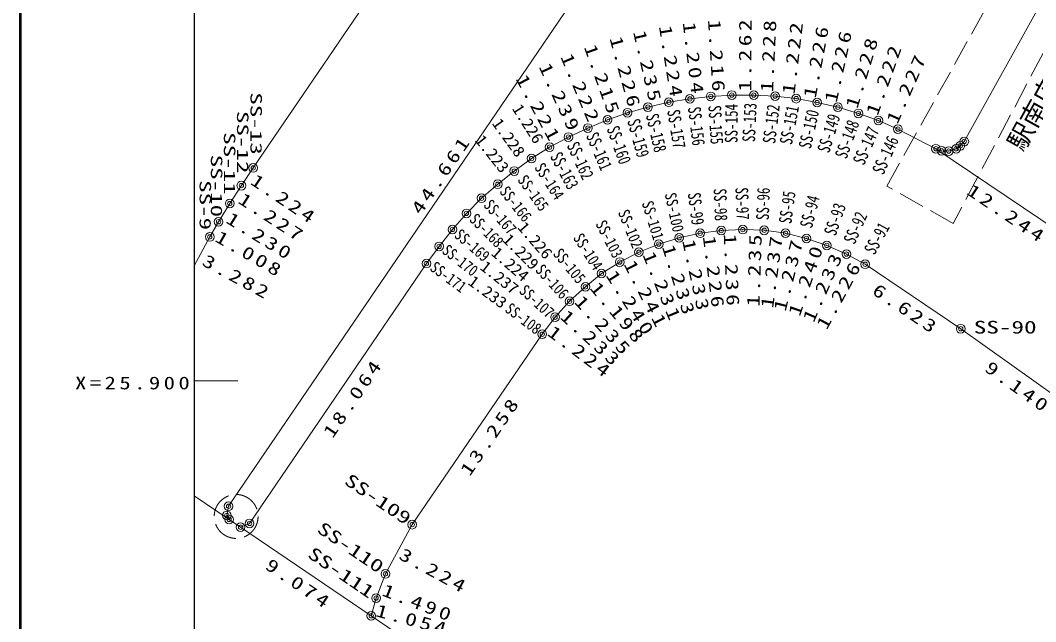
# Model space of a CAD drawing. Units: millimetres at full size, sheet at 1:500; details may follow other scales. Extents: x 56386042 to 56854500, y 25771750 to 26117216.
# Drawn here: x 56390000 to 56448392, y 25886160 to 25920719 of the extents above; entities that cross this region are included whole.
import ezdxf
from ezdxf.enums import TextEntityAlignment as Align

# ---------------------------------------------------------------- set-up
doc = ezdxf.new("R2010")
doc.units = ezdxf.units.MM
doc.header["$LTSCALE"] = 500
doc.header["$PDMODE"] = 32
doc.header["$PDSIZE"] = 250
doc.linetypes.add('USER1', pattern=[4, 3, -1])
doc.layers.add('レイヤ1', color=7, linetype='Continuous', lineweight=13)
doc.styles.add('ＭＳ ゴシック', font='')
doc.styles.get('ＭＳ ゴシック').set_extended_font_data('MS Gothic')

msp = doc.modelspace()

# ---------------------------------------------------------------- linework, layer by layer
at = {"layer": 'レイヤ1', "lineweight": 50}
msp.add_line((56390000, 26110000), (56390000, 25790000), dxfattribs=at)
at = {"layer": 'レイヤ1', "lineweight": 25}
msp.add_line((56400000, 26100000), (56400000, 25800000), dxfattribs=at)
at = {"layer": 'レイヤ1'}
for p, q in [((56403394, 25912233), (56417539, 25933025)), ((56427114, 25929707), (56401976, 25892793)), ((56444288, 25913759), (56449912, 25923903)), ((56428508, 25916204), (56429703, 25916349)), ((56429703, 25916349), (56430917, 25916426)), ((56430917, 25916426), (56432179, 25916420)), ((56432179, 25916420), (56433406, 25916363)), ((56433406, 25916363), (56434619, 25916217)), ((56424913, 25915410), (56426096, 25915732)), ((56426096, 25915732), (56427300, 25916009)), ((56427300, 25916009), (56428508, 25916204)), ((56434619, 25916217), (56435824, 25915991)), ((56435824, 25915991), (56437021, 25915728)), ((56437021, 25915728), (56438196, 25915370)), ((56423769, 25915002), (56424913, 25915410)), ((56438196, 25915370), (56439347, 25914961)), ((56422643, 25914527), (56423769, 25915002)), ((56439347, 25914961), (56440471, 25914468)), ((56420441, 25913431), (56421517, 25914009)), ((56421517, 25914009), (56422643, 25914527)), ((56440471, 25914468), (56442654, 25913342)), ((56419405, 25912776), (56420441, 25913431)), ((56443816, 25913334), (56444058, 25913501)), ((56444058, 25913501), (56444288, 25913759)), ((56442654, 25913342), (56452806, 25906497)), ((56442654, 25913342), (56442983, 25913215)), ((56442983, 25913215), (56443392, 25913204)), ((56443392, 25913204), (56443816, 25913334)), ((56402711, 25911217), (56403394, 25912233)), ((56418409, 25912057), (56419405, 25912776)), ((56417453, 25911295), (56418409, 25912057)), ((56402043, 25910188), (56402711, 25911217)), ((56416526, 25910492), (56417453, 25911295)), ((56415655, 25909625), (56416526, 25910492)), ((56401398, 25909141), (56402043, 25910188)), ((56414853, 25908700), (56415655, 25909625)), ((56400894, 25908268), (56401398, 25909141)), ((56400000, 25906614.6), (56400894, 25908268)), ((56414087, 25907729), (56414853, 25908700)), ((56427891, 25908222), (56426713, 25907858)), ((56429097, 25908481), (56427891, 25908222)), ((56430313, 25908637), (56429097, 25908481)), ((56431548, 25908691), (56430313, 25908637)), ((56432782, 25908650), (56431548, 25908691)), ((56434008, 25908485), (56432782, 25908650)), ((56435208, 25908183), (56434008, 25908485)), ((56436380, 25907779), (56435208, 25908183)), ((56413355, 25906737), (56414087, 25907729)), ((56426713, 25907858), (56425573, 25907393)), ((56437509, 25907283), (56436380, 25907779)), ((56425573, 25907393), (56424469, 25906827)), ((56438586, 25906697), (56437509, 25907283)), ((56403183, 25891809), (56413355, 25906737)), ((56424469, 25906827), (56423421, 25906165)), ((56444079, 25902996), (56438586, 25906697)), ((56423421, 25906165), (56422498, 25905402)), ((56422498, 25905402), (56421584, 25904571)), ((56421584, 25904571), (56420753, 25903660)), ((56420753, 25903660), (56420017, 25902682)), ((56451522, 25897692), (56444079, 25902996)), ((56420017, 25902682), (56412536, 25891736)), ((56402008, 25892036.9), (56400000, 25893398)), ((56401976, 25892793), (56401878, 25892268)), ((56401878, 25892268), (56402008, 25892036.9)), ((56402667.1, 25891590.1), (56402008, 25892036.9)), ((56402667.1, 25891590.1), (56403183, 25891809)), ((56410178, 25886499), (56402667.1, 25891590.1)), ((56412536, 25891736), (56410996, 25888904)), ((56410996, 25888904), (56410457, 25887515)), ((56410457, 25887515), (56410178, 25886499)), ((56474949, 25842593), (56410178, 25886499))]:
    msp.add_line(p, q, dxfattribs=at)
at = {"layer": 'レイヤ1', "linetype": 'USER1'}
for p, q in [((56452557.6, 25925903.8), (56443651.9, 25909048.6)), ((56439834.9, 25911194.3), (56446617.6, 25923368.2)), ((56443651.9, 25909048.6), (56439834.9, 25911194.3))]:
    msp.add_line(p, q, dxfattribs=at)
at = {"layer": 'レイヤ1', "lineweight": 18}
msp.add_line((56400000, 25900000), (56402500, 25900000), dxfattribs=at)
at = {"layer": 'レイヤ1'}
for centre in [(56428508, 25916204), (56429703, 25916349), (56430917, 25916426), (56432179, 25916420), (56433406, 25916363), (56434619, 25916217), (56426096, 25915732), (56427300, 25916009), (56435824, 25915991), (56437021, 25915728), (56423769, 25915002), (56424913, 25915410), (56438196, 25915370), (56439347, 25914961), (56422643, 25914527), (56440471, 25914468), (56421517, 25914009), (56444288, 25913759), (56420441, 25913431), (56442654, 25913342), (56442983, 25913215), (56443392, 25913204), (56443816, 25913334), (56444058, 25913501), (56419405, 25912776), (56403394, 25912233), (56418409, 25912057), (56402711, 25911217), (56417453, 25911295), (56416526, 25910492), (56402043, 25910188), (56401398, 25909141), (56415655, 25909625), (56414853, 25908700), (56429097, 25908481), (56430313, 25908637), (56431548, 25908691), (56432782, 25908650), (56434008, 25908485), (56400894, 25908268), (56427891, 25908222), (56435208, 25908183), (56414087, 25907729), (56425573, 25907393), (56426713, 25907858), (56436380, 25907779), (56413355, 25906737), (56424469, 25906827), (56437509, 25907283), (56423421, 25906165), (56438586, 25906697), (56422498, 25905402), (56421584, 25904571), (56420753, 25903660), (56420017, 25902682), (56444079, 25902996), (56401976, 25892793), (56401878, 25892268), (56402008, 25892036.9), (56402667.1, 25891590.1), (56403183, 25891809), (56412536, 25891736), (56410996, 25888904), (56410457, 25887515), (56410178, 25886499)]:
    msp.add_circle(centre, 250, dxfattribs=at)
at = {"layer": 'レイヤ1', "linetype": 'USER1'}
msp.add_circle((56402412.9, 25892206.8), 1260.8, dxfattribs=at)
at = {"layer": 'レイヤ1'}
for p in [(56428508, 25916204), (56429703, 25916349), (56430917, 25916426), (56432179, 25916420), (56433406, 25916363), (56434619, 25916217), (56426096, 25915732), (56427300, 25916009), (56435824, 25915991), (56437021, 25915728), (56424913, 25915410), (56438196, 25915370), (56422643, 25914527), (56423769, 25915002), (56439347, 25914961), (56440471, 25914468), (56421517, 25914009), (56420441, 25913431), (56442654, 25913342), (56443816, 25913334), (56444058, 25913501), (56444288, 25913759), (56419405, 25912776), (56442983, 25913215), (56443392, 25913204), (56403394, 25912233), (56418409, 25912057), (56402711, 25911217), (56417453, 25911295), (56416526, 25910492), (56402043, 25910188), (56415655, 25909625), (56401398, 25909141), (56414853, 25908700), (56430313, 25908637), (56431548, 25908691), (56432782, 25908650), (56400894, 25908268), (56427891, 25908222), (56429097, 25908481), (56434008, 25908485), (56435208, 25908183), (56414087, 25907729), (56426713, 25907858), (56436380, 25907779), (56425573, 25907393), (56437509, 25907283), (56413355, 25906737), (56424469, 25906827), (56438586, 25906697), (56423421, 25906165), (56422498, 25905402), (56421584, 25904571), (56420753, 25903660), (56444079, 25902996), (56420017, 25902682), (56401878, 25892268), (56401976, 25892793), (56402008, 25892036.9), (56403183, 25891809), (56412536, 25891736), (56402667.1, 25891590.1), (56410996, 25888904), (56410457, 25887515), (56410178, 25886499)]:
    msp.add_point(p, dxfattribs=at)

# ---------------------------------------------------------------- texts
at = {"layer": 'レイヤ1', "style": 'ＭＳ ゴシック'}
msp.add_text('駅南広場-4', height=1100, rotation=60.995, dxfattribs=at).set_placement((56447946.7, 25912962.9), align=Align.BOTTOM_LEFT)
for s, height, rotation, width, p in [('SS-13', 659.8, 270, 1.6, (56403038.3, 25916582.7)), ('1.226', 659.8, 302.303, 1.1, (56418089.2, 25915539.1)), ('SS-156', 733.1, 276.918, 0.75, (56428171.7, 25915683.9)), ('SS-155', 733.1, 273.629, 0.75, (56429345.9, 25915798.2)), ('SS-154', 733.1, 89.728, 0.75, (56431469.2, 25913665.9)), ('SS-153', 733.1, 87.34, 0.75, (56432469, 25913700.9)), ('SS-152', 733.1, 83.137, 0.75, (56433630.7, 25913578.1)), ('SS-151', 733.1, 79.377, 0.75, (56434590.3, 25913495.3)), ('SS-12', 659.8, 270, 1.6, (56402263.1, 25915508.9)), ('SS-158', 733.1, 282.956, 0.75, (56425754.4, 25915214.2)), ('SS-157', 733.1, 279.17, 0.75, (56426979.3, 25915491.6)), ('SS-150', 733.1, 77.608, 0.75, (56435674.6, 25913246.7)), ('SS-149', 733.1, 73.055, 0.75, (56436724.8, 25912988)), ('1.228', 659.8, 305.825, 1.1, (56416934.2, 25914675.2)), ('SS-160', 733.1, 289.628, 0.75, (56423503.2, 25914415.8)), ('SS-159', 733.1, 285.226, 0.75, (56424683.1, 25914882)), ('SS-148', 733.1, 70.438, 0.75, (56437720.1, 25912635.3)), ('SS-147', 733.1, 66.317, 0.75, (56438718.9, 25912255.2)), ('SS-11', 659.8, 270, 1.6, (56401509.1, 25914291.3)), ('1.223', 659.8, 308.557, 1.1, (56415958.1, 25913687.1)), ('SS-161', 733.1, 292.872, 0.75, (56422315.4, 25914005.5)), ('SS-146', 733.1, 66.317, 0.75, (56439834.5, 25911708.7)), ('SS-162', 733.1, 294.704, 0.75, (56421207.2, 25913436)), ('SS-10', 659.8, 270, 1.6, (56400760.9, 25912999.1)), ('SS-163', 733.1, 298.244, 0.75, (56420249.5, 25912791.9)), ('SS-164', 659.8, 302.303, 0.85, (56419370.9, 25912156.2)), ('SS-165', 659.8, 305.825, 0.85, (56418403.7, 25911417.7)), ('SS-9', 659.8, 270, 1.6, (56400112.6, 25911534.3)), ('SS-166', 659.8, 308.557, 0.85, (56417366.6, 25910735.8)), ('SS-97', 733.1, 272.504, 0.75, (56430898.9, 25911095.2)), ('SS-96', 733.1, 88.097, 0.75, (56433265.8, 25909219.3)), ('SS-100', 659.8, 282.121, 0.85, (56426859.4, 25910694.4)), ('SS-99', 733.1, 277.311, 0.75, (56428161.9, 25910742.2)), ('SS-98', 733.1, 272.504, 0.75, (56429647.6, 25911033.4)), ('SS-95', 733.1, 82.335, 0.75, (56434557.5, 25908966.7)), ('SS-94', 733.1, 75.874, 0.75, (56435739.2, 25908676.2)), ('SS-167', 659.8, 310.9, 0.85, (56416450, 25909939.4)), ('SS-101', 659.8, 287.171, 0.85, (56425541.6, 25910164.7)), ('SS-93', 733.1, 70.98, 0.75, (56437094.6, 25908213.2)), ('SS-168', 659.8, 314.868, 0.85, (56415634, 25909087.5)), ('SS-102', 659.8, 292.19, 0.85, (56424170.8, 25909604.7)), ('SS-92', 733.1, 66.283, 0.75, (56438180.1, 25907707.5)), ('SS-169', 659.8, 319.074, 0.85, (56414779.8, 25908143.9)), ('1.226', 659.8, 310.9, 1.1, (56418404.4, 25908666.5)), ('SS-103', 659.8, 297.143, 0.85, (56422883.1, 25908929.6)), ('SS-91', 733.1, 61.449, 0.75, (56439320.8, 25907089.7)), ('1.229', 659.8, 314.868, 1.1, (56417544.3, 25907923.7)), ('SS-104', 659.8, 302.28, 0.85, (56421594.1, 25908110.8)), ('SS-170', 659.8, 321.731, 0.85, (56414075.4, 25907224.4)), ('1.224', 659.8, 319.074, 1.1, (56416900.2, 25907118.3)), ('SS-105', 659.8, 309.579, 0.85, (56420444.2, 25907151.9)), ('SS-171', 659.8, 323.576, 0.85, (56413386.8, 25906228.5)), ('1.237', 659.8, 321.731, 1.1, (56416262.9, 25906291.4)), ('SS-106', 659.8, 312.277, 0.85, (56419430.8, 25906201.4)), ('1.233', 659.8, 323.576, 1.1, (56415572.6, 25905421.9)), ('SS-107', 659.8, 317.629, 0.85, (56418507, 25904957.2)), ('SS-108', 659.8, 323.036, 0.85, (56417701.6, 25903852.1)), ('SS-109', 733.1, 325.869, 1.45, (56408447.8, 25893932.9)), ('SS-110', 733.1, 325.869, 1.45, (56406874.9, 25891161)), ('SS-111', 733.1, 325.869, 1.45, (56406332.2, 25889718.8))]:
    msp.add_text(s, height=height, rotation=rotation, dxfattribs=dict(at, width=width)).set_placement(p, align=Align.BOTTOM_LEFT)
at = {"layer": 'レイヤ1', "style": 'ＭＳ ゴシック', "width": 1.45}
msp.add_text('SS-90', height=733.1, dxfattribs=at).set_placement((56444829.5, 25902496), align=Align.BOTTOM_LEFT)
at = {"layer": 'レイヤ1', "char_height": 733.1, "attachment_point": 7, "style": 'ＭＳ ゴシック'}
for s, insert, rotation in [('\\T1.29;\\W1.35;1.204', (56428079.1, 25920584.3), 276.918), ('\\T1.29;\\W1.35;1.216', (56429532.5, 25920747.1), 273.629), ('\\T1.29;\\W1.35;1.262', (56432048.9, 25916620.6), 89.728), ('\\T1.29;\\W1.35;1.228', (56433301.2, 25916568.1), 87.34), ('\\T1.29;\\W1.35;1.222', (56434532.8, 25916428.8), 83.137), ('\\T1.29;\\W1.35;1.235', (56425224.2, 25920046.4), 282.956), ('\\T1.29;\\W1.35;1.224', (56426709.2, 25920370.6), 279.17), ('\\T1.29;\\W1.35;1.226', (56435749.8, 25916208.4), 79.377), ('\\T1.29;\\W1.35;1.226', (56436953.8, 25915947.5), 77.608), ('\\T1.29;\\W1.35;1.215', (56422392, 25919182.4), 289.628), ('\\T1.29;\\W1.35;1.226', (56423866.5, 25919685.2), 285.226), ('\\T1.29;\\W1.35;1.228', (56438145.1, 25915594.6), 73.055), ('\\T1.29;\\W1.35;1.222', (56421035.1, 25918624.2), 292.872), ('\\T1.29;\\W1.35;1.222', (56439309.6, 25915186.5), 70.438), ('\\T1.29;\\W1.35;1.227', (56440447.2, 25914696.8), 66.317), ('\\T1.29;\\W1.35;1.239', (56419786.8, 25918056.4), 294.704), ('\\T1.29;\\W1.35;1.221', (56418456.3, 25917359.6), 298.244), ('\\T1.3;\\W1.35;44.661', (56413039.4, 25909493), 55.746), ('\\T1.29;\\W1.35;1.224', (56403166.6, 25911332.1), 326.089), ('\\T1.3;\\W1.35;12.244', (56444360.6, 25910752.9), 326.01), ('\\T1.29;\\W1.35;1.227', (56402458.9, 25910246.3), 327.009), ('\\T1.29;\\W1.35;1.230', (56401756.7, 25909114), 328.365), ('\\T1.29;\\W1.35;1.008', (56401130.1, 25908038.7), 330.001), ('\\T1.29;\\W1.35;1.226', (56429234.5, 25908297), 277.311), ('\\T1.29;\\W1.35;1.236', (56430439.7, 25908442.3), 272.504), ('\\T1.29;\\W1.35;1.235', (56432518.6, 25904256.3), 88.097), ('\\T1.29;\\W1.35;1.237', (56433303.7, 25904140.1), 82.335), ('\\T1.29;\\W1.35;1.233', (56426883.3, 25907701.3), 287.171), ('\\T1.29;\\W1.35;1.233', (56428047.1, 25908051), 282.121), ('\\T1.29;\\W1.35;1.237', (56434019, 25903945), 75.874), ('\\T1.29;\\W1.35;1.240', (56434832.8, 25903658.2), 70.98), ('\\T1.29;\\W1.35;3.282', (56400383.4, 25906661.5), 331.6), ('\\T1.29;\\W1.35;1.231', (56425755.6, 25907251.5), 292.19), ('\\T1.29;\\W1.35;1.233', (56435632.5, 25903301.5), 66.283), ('\\T1.29;\\W1.35;1.241', (56424667.3, 25906703.9), 297.143), ('\\T1.29;\\W1.35;1.226', (56436383.8, 25902886.1), 61.449), ('\\T1.29;\\W1.35;1.240', (56423629.1, 25906059.9), 302.28), ('\\T1.29;\\W1.35;1.198', (56422701.6, 25905310.8), 309.579), ('\\T1.29;\\W1.35;6.623', (56438920.4, 25905024.7), 326.029), ('\\T1.29;\\W1.35;1.235', (56421805.6, 25904502.2), 312.277), ('\\T1.29;\\W1.35;1.233', (56420979.3, 25903611.3), 317.629), ('\\T1.29;\\W1.35;1.224', (56420244.2, 25902651.2), 323.036), ('\\T1.3;\\W1.35;18.064', (56407972.3, 25896651.1), 55.729), ('\\T1.29;\\W1.35;9.140', (56445393.9, 25900585.5), 324.526), ('\\T1.3;\\W1.35;13.258', (56415856.6, 25894467.9), 55.65), ('\\T1.29;\\W1.35;3.224', (56411702.8, 25889785.2), 331.463), ('\\T1.29;\\W1.35;9.074', (56404011, 25889229.5), 325.869), ('\\T1.29;\\W1.35;1.490', (56410732.1, 25887671), 338.791), ('\\T1.29;\\W1.35;1.054', (56410378, 25886471.9), 344.645)]:
    msp.add_mtext(s, dxfattribs=dict(at, insert=insert, rotation=rotation))
at = {"layer": 'レイヤ1', "insert": (56393150, 25899500), "char_height": 733.1, "attachment_point": 7, "style": 'ＭＳ ゴシック'}
msp.add_mtext('\\T1.31;\\W1.3;X=25.900', dxfattribs=at)

doc.saveas('drawing.dxf')
